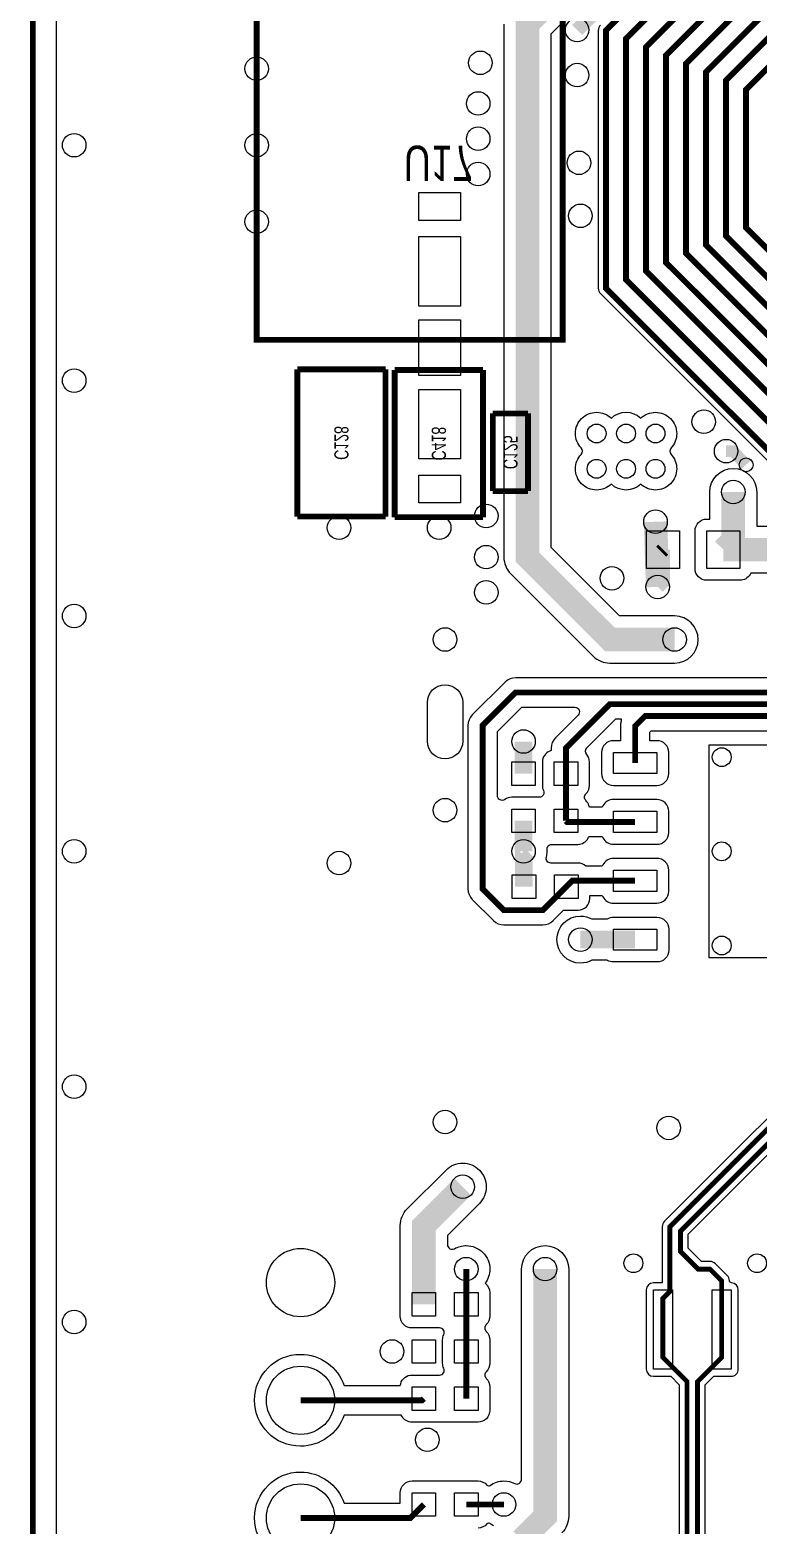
# Model space of a CAD drawing. Extents: x 208 to 378, y -7 to 113.
# Drawn here: x 208.09 to 223.8, y 36.64 to 68.91 of the extents above; entities that cross this region are included whole.
import ezdxf
from ezdxf.enums import TextEntityAlignment as Align

# ---------------------------------------------------------------- set-up
doc = ezdxf.new("R2010")
doc.units = 0
for name, color, linetype in [('BG_OUTLINE', 5, 'CONTINUOUS'), ('ET_TOP', 80, 'CONTINUOUS'), ('PG_SILKSCREEN_BOTTOM', 142, 'CONTINUOUS'), ('PIN_TOP', 141, 'CONTINUOUS'), ('RD_ASSEMBLY_BOTTOM', 212, 'CONTINUOUS'), ('VC_TOP', 43, 'CONTINUOUS')]:
    doc.layers.add(name, color=color, linetype=linetype)

msp = doc.modelspace()

# ---------------------------------------------------------------- linework, layer by layer
at = {"layer": 'BG_OUTLINE', "const_width": 0.127}
msp.add_lwpolyline([(208.150206, 113.105184), (208.150206, -6.882892)], dxfattribs=at)
at = {"layer": 'ET_TOP'}
msp.add_lwpolyline([(208.658206, 6.096), (208.658206, 112.597184), (377.636278, 112.597184)], dxfattribs=at)
for points, format in [([(249.104658, 67.760088, 0.1016, 0.1016, 0), (248.772426, 68.09232, 0.1016, 0.1016, 0), (248.772426, 69.230748, 0.1016, 0.1016, 0), (248.58218, 69.421248, 0.1016, 0.1016, 0), (248.58218, 70.258686, 0.1016, 0.1016, 0), (247.48998, 71.350632, 0.1016, 0.1016, 0), (247.48998, 71.906638, 0.127, 0.127, 0), (247.48998, 73.075292, 0.127, 0.127, 0), (244.457474, 76.107798, 0.127, 0.127, 0), (227.726748, 76.107798, 0.127, 0.127, 0), (220.51518, 68.896484, 0.127, 0.127, 0), (220.51518, 63.335154, 0.127, 0.127, 0), (224.716086, 59.134248, 0.127, 0.127, 0), (224.716086, 59.128406, 0.127, 0.127, 0)], "xyseb"), ([(224.713292, 59.750198, 0.127, 0.127, 0), (220.94698, 63.516764, 0.127, 0.127, 0), (220.94698, 68.717668, 0.127, 0.127, 0), (227.905564, 75.675998, 0.127, 0.127, 0), (244.27434, 75.675998, 0.127, 0.127, 0), (247.21058, 72.740012, 0.127, 0.127, 0), (247.21058, 71.703438, 0.1016, 0.1016, 0), (247.21058, 71.249032, 0.1016, 0.1016, 0), (248.352056, 70.107556, 0.1016, 0.1016, 0), (248.352056, 69.140578, 0.1016, 0.1016, 0), (248.432574, 69.06006, 0.1016, 0.1016, 0), (248.454672, 69.06006, 0.1016, 0.1016, 0)], "xyseb"), ([(224.645474, 60.435998, 0.127, 0.127, 0), (221.37878, 63.702692, 0.127, 0.127, 0), (221.37878, 68.538598, 0.127, 0.127, 0), (228.08438, 75.244198, 0.127, 0.127, 0), (244.086634, 75.244198, 0.127, 0.127, 0), (246.90578, 72.425052, 0.127, 0.127, 0), (246.90578, 71.627238, 0.1016, 0.1016, 0), (246.90578, 71.228204, 0.1016, 0.1016, 0), (248.127774, 70.006464, 0.1016, 0.1016, 0), (248.127774, 68.909438, 0.1016, 0.1016, 0), (248.454672, 68.582794, 0.1016, 0.1016, 0), (248.454672, 68.410074, 0.1016, 0.1016, 0)], "xyseb"), ([(227.202492, 60.766452, 0.127, 0.127, 0), (226.803712, 60.367672, 0.127, 0.127, 0), (225.332036, 60.367672, 0.127, 0.127, 0), (221.81058, 63.888874, 0.127, 0.127, 0), (221.81058, 68.360036, 0.127, 0.127, 0), (228.26345, 74.812398, 0.127, 0.127, 0), (243.894102, 74.812398, 0.127, 0.127, 0), (246.60098, 72.105774, 0.127, 0.127, 0), (246.60098, 71.652638, 0.1016, 0.1016, 0), (246.60098, 71.209916, 0.1016, 0.1016, 0), (247.804686, 70.006464, 0.1016, 0.1016, 0), (247.804686, 69.710046, 0.1016, 0.1016, 0)], "xyseb"), ([(226.402392, 60.766452, 0.127, 0.127, 0), (225.560128, 60.766452, 0.127, 0.127, 0), (222.24238, 64.083946, 0.127, 0.127, 0), (222.24238, 68.180966, 0.127, 0.127, 0), (228.442266, 74.380598, 0.127, 0.127, 0), (243.715794, 74.380598, 0.127, 0.127, 0), (246.29618, 71.800212, 0.127, 0.127, 0), (246.29618, 71.500238, 0.1016, 0.1016, 0), (246.29618, 71.127874, 0.1016, 0.1016, 0), (247.479566, 69.944488, 0.1016, 0.1016, 0), (247.479566, 69.38518, 0.1016, 0.1016, 0), (247.804686, 69.06006, 0.1016, 0.1016, 0)], "xyseb"), ([(228.002338, 60.766452, 0.127, 0.127, 0), (228.002592, 60.766452, 0.127, 0.127, 0), (227.596192, 61.172598, 0.127, 0.127, 0), (225.767138, 61.172598, 0.127, 0.127, 0), (222.67418, 64.265556, 0.127, 0.127, 0), (222.67418, 68.00215, 0.127, 0.127, 0), (228.621082, 73.948798, 0.127, 0.127, 0), (243.52377, 73.948798, 0.127, 0.127, 0), (245.99138, 71.481188, 0.127, 0.127, 0), (245.99138, 71.322438, 0.1016, 0.1016, 0), (245.99138, 71.097902, 0.1016, 0.1016, 0), (247.1547, 69.934836, 0.127, 0.127, 0), (247.1547, 69.710046, 0.127, 0.127, 0), (247.154446, 69.710046, 0.127, 0.127, 0)], "xyseb"), ([(228.802438, 59.966352, 0.127, 0.127, 0), (228.802438, 59.966606, 0.127, 0.127, 0), (228.41712, 60.424314, 0.127, 0.127, 0), (228.41712, 60.995306, 0.127, 0.127, 0), (227.808028, 61.604398, 0.127, 0.127, 0), (225.958908, 61.604398, 0.127, 0.127, 0), (223.10598, 64.457326, 0.127, 0.127, 0), (223.10598, 67.823334, 0.127, 0.127, 0), (228.799898, 73.516998, 0.127, 0.127, 0), (243.33581, 73.516998, 0.127, 0.127, 0), (245.552722, 71.30034, 0.127, 0.127, 0), (245.552722, 71.16191, 0.1016, 0.1016, 0), (246.82958, 69.885052, 0.1016, 0.1016, 0), (246.82958, 69.589396, 0.1016, 0.1016, 0), (247.17756, 69.241416, 0.1016, 0.1016, 0), (247.17756, 69.083174, 0.1016, 0.1016, 0), (247.1547, 69.06006, 0.1016, 0.1016, 0), (247.154446, 69.06006, 0.1016, 0.1016, 0)], "xyseb"), ([(228.802438, 60.766452, 0.127, 0.127, 0), (228.802438, 61.401198, 0.127, 0.127, 0), (228.167438, 62.036198, 0.127, 0.127, 0), (226.137724, 62.036198, 0.127, 0.127, 0), (223.53778, 64.636396, 0.127, 0.127, 0), (223.53778, 67.624198, 0.127, 0.127, 0), (228.99878, 73.085198, 0.127, 0.127, 0), (243.078508, 73.085198, 0.127, 0.127, 0), (245.50878, 70.654926, 0.127, 0.127, 0), (245.50878, 69.979032, 0.127, 0.127, 0), (245.994174, 69.493638, 0.1016, 0.1016, 0), (246.112538, 69.375274, 0.1016, 0.1016, 0), (246.635016, 69.375274, 0.1016, 0.1016, 0), (246.82958, 69.18071, 0.1016, 0.1016, 0), (246.82958, 68.937632, 0.1016, 0.1016, 0), (247.032018, 68.735194, 0.1016, 0.1016, 0), (247.925336, 68.735194, 0.1016, 0.1016, 0), (248.129552, 68.530724, 0.1016, 0.1016, 0), (248.129552, 68.085208, 0.1016, 0.1016, 0), (248.454672, 67.760088, 0.1016, 0.1016, 0)], "xyseb"), ([(218.312492, 69.036184), (218.312492, 57.531, 0.198912), (218.46159, 57.17159), (220.240098, 55.392828, 0.198877), (220.599508, 55.243984), (221.996, 55.243984, 1), (221.996, 56.260492), (220.810074, 56.260492), (219.329508, 57.741566), (219.329508, 68.825618), (220.084904, 69.581268, 0.188024)], "xyb"), ([(220.398086, 69.013578, 0.198958), (220.349572, 68.896484), (220.349572, 63.335154, 0.198958), (220.398086, 63.21806), (224.419922, 59.196478)], "xyb"), ([(238.969296, 54.928008), (218.567, 54.928008, 0.198912), (218.34221, 54.83479), (217.63101, 54.12359, 0.198912), (217.537792, 53.8988), (217.537792, 50.3682, 0.198912), (217.63101, 50.14341), (218.08821, 49.68621, 0.198912), (218.313, 49.592992), (219.1512, 49.592992, 0.198912), (219.37599, 49.68621), (219.600272, 49.910492), (219.9132, 49.910492, 0.414214), (220.167708, 50.165), (220.167708, 50.227992), (220.4339, 50.227992), (220.448124, 50.20056, 0.280531), (220.674184, 50.062892), (221.613984, 50.062892, 0.414214), (221.868492, 50.3174), (221.868492, 50.7746, 0.414214), (221.613984, 51.029108), (220.674184, 51.029108, 0.280531), (220.448124, 50.89144), (220.4339, 50.864008), (220.081602, 50.864008, 0.182379), (219.913454, 50.927508), (219.32773, 50.927508, -0.490099), (219.229432, 51.054508, 0.062933), (219.245434, 51.181, 0.019751), (219.24391, 51.221132, -0.437516), (219.345002, 51.33086), (219.905326, 51.33086, 0.282536), (220.132402, 51.470306), (220.146372, 51.497992), (220.4339, 51.497992), (220.448124, 51.47056, 0.280531), (220.674184, 51.332892), (221.613984, 51.332892, 0.414214), (221.868492, 51.5874), (221.868492, 52.0446, 0.414214), (221.613984, 52.299108), (220.674184, 52.299108, 0.280531), (220.448124, 52.16144), (220.4339, 52.134008), (220.159326, 52.134008), (220.14815, 52.169568, 0.123242), (220.083634, 52.274978, -0.419707), (220.083634, 52.420012, 0.20093), (220.15958, 52.601368), (220.15958, 53.109876, 0.177541), (220.099128, 53.274214, -0.390928), (220.104462, 53.411882), (220.730572, 54.037992), (220.840554, 54.037992), (220.840554, 53.98008), (220.838776, 53.973222, 0.070377), (220.826076, 53.885084), (220.826076, 53.569108), (220.674184, 53.569108, 0.414214), (220.419676, 53.3146), (220.419676, 52.8574, 0.414214), (220.674184, 52.602892), (221.613984, 52.602892, 0.414214), (221.868492, 52.8574), (221.868492, 53.3146, 0.414214), (221.613984, 53.569108), (221.462092, 53.569108), (221.462092, 53.753512), (221.492572, 53.783992), (227.520246, 53.783992)], "xyb"), ([(222.656908, 35.26028), (222.656908, 39.66972), (222.83928, 39.852092), (223.216978, 39.852092, 0.414701), (223.369632, 40.005), (223.369632, 41.714928, 0.397777), (223.22536, 41.867582, -0.387658), (223.177354, 41.91635, 0.188978), (223.129094, 42.027094), (222.875094, 42.281094, 0.198958), (222.758, 42.329608), (222.57258, 42.329608), (222.288608, 42.61358), (222.288608, 42.915078), (226.070922, 46.697392), (234.512358, 46.697392, 0.198958), (234.629452, 46.745906), (238.390938, 50.507392), (250.19, 50.507392, 0.198958), (250.307094, 50.555906), (254.345694, 54.594506, 0.198958)], "xyb"), ([(218.7448, 50.419, 0.381, 0.381, 0), (218.7448, 51.173126, 0.127, 0.127, 0), (218.736926, 51.181, 0.127, 0.127, 0)], "xyseb"), ([(225.790506, 47.208694), (221.777306, 43.195494, 0.198958), (221.728792, 43.0784), (221.728792, 41.867836), (221.537022, 41.867836, 0.413726), (221.384368, 41.715436), (221.384368, 40.005, 0.413727), (221.537022, 39.852092), (221.91472, 39.852092), (222.097092, 39.66972), (222.097092, 35.26028)], "xyb"), ([(213.925404, 35.802062, -1), (213.925404, 37.784278, -0.32155), (214.864188, 37.110924), (216.077292, 37.110924), (216.077292, 37.338, -0.414214), (216.3318, 37.592508), (217.7542, 37.592508, -0.218322), (217.946986, 37.504116, 0.389827), (218.015312, 37.496242, -0.15767), (218.313, 37.592508, -0.11945), (218.545664, 37.53612, 0.560646), (218.693492, 37.626544), (218.693492, 42.164, -1), (219.710508, 42.164), (219.710508, 36.83, -0.198912), (219.56141, 36.47059)], "xyb"), ([(218.089734, 36.627054, -0.042759), (218.015312, 36.671758, 0.389827), (217.946986, 36.663884, -0.218322), (217.7542, 36.575492)], "xyb")]:
    msp.add_lwpolyline(points, format=format, dxfattribs=at)
for points, const_width in [([(219.89288, 68.907406), (221.716092, 70.730364), (221.716092, 71.517764), (221.902528, 71.444612)], 0.3048), ([(221.996, 55.752238), (220.599508, 55.752238), (218.821, 57.531), (218.821, 69.036184), (219.725494, 69.940678), (219.725494, 70.551294)], 0.508), ([(219.6592, 50.419), (219.1512, 49.911), (218.313, 49.911), (217.8558, 50.3682), (217.8558, 53.8988), (218.567, 54.61), (243.713, 54.61), (247.479312, 58.376312), (247.479312, 58.757312), (247.489472, 58.767472), (247.489472, 58.790586), (247.684036, 58.98515), (247.96115, 58.98515), (248.139458, 59.163458), (248.139458, 59.63539), (248.454418, 59.950096), (248.454672, 59.960002)], 0.127), ([(223.53778, 59.521598), (223.25838, 59.818016), (223.107504, 59.818016)], 0.254), ([(248.454672, 59.310016), (248.454672, 59.097672), (248.332244, 58.975244), (248.324116, 58.975244), (248.139458, 58.790586), (248.139458, 58.274458), (243.586, 53.721), (231.902, 53.721), (231.775, 53.594), (229.997, 53.594), (229.489, 54.102), (221.361, 54.102), (221.144084, 53.885084), (221.144084, 53.086)], 0.127), ([(223.04756, 57.691274), (223.261174, 57.904888), (223.261174, 58.935874)], 0.508), ([(221.583504, 58.294016), (221.630494, 56.887364)], 0.508), ([(221.747588, 57.691274), (221.747588, 57.004204), (221.630494, 56.887364)], 0.3048), ([(221.705424, 57.649364), (221.747588, 57.691274)], 0.3048), ([(224.175574, 57.691274), (223.04756, 57.691274)], 0.508), ([(221.742, 40.859964), (221.742, 41.529), (221.8944, 41.6814), (221.8944, 43.0784), (225.9076, 47.0916), (234.41787, 47.0916), (238.22787, 50.9016), (250.095258, 50.9016), (254, 54.806342), (254, 56.3626), (254.254, 56.6166), (254.6223, 56.6166), (254.72644, 56.72074), (254.72644, 56.84266)], 0.10414), ([(223.012, 40.859964), (223.012, 41.91), (222.758, 42.164), (222.504, 42.164), (222.123, 42.545), (222.123, 42.983658), (226.002342, 46.863), (234.512358, 46.863), (238.322358, 50.673), (250.19, 50.673), (254.2286, 54.7116), (254.2286, 56.267858), (254.348742, 56.388), (254.6223, 56.388), (254.72644, 56.28386), (254.72644, 56.16194)], 0.10414), ([(230.251, 54.102), (229.997, 54.356), (220.599, 54.356), (219.651326, 53.408326), (219.651326, 52.855368)], 0.127), ([(218.736926, 52.855368), (218.736926, 53.551074)], 0.381), ([(219.651326, 52.855368), (219.651326, 51.839368)], 0.127), ([(218.736926, 51.839368), (218.736926, 51.181)], 0.381), ([(221.144084, 51.816), (219.674694, 51.816), (219.651326, 51.839368)], 0.127), ([(221.144084, 50.546), (219.7862, 50.546), (219.6592, 50.419)], 0.127), ([(221.144084, 49.276), (219.964, 49.276)], 0.381), ([(216.5858, 41.402), (216.5858, 43.1038), (217.424, 43.942)], 0.508), ([(218.694, 36.322), (219.202, 36.83), (219.202, 42.164)], 0.508), ([(217.5002, 41.402), (217.5002, 42.164)], 0.127), ([(217.5002, 40.386), (217.5002, 41.402)], 0.127), ([(221.742, 40.859964), (221.742, 40.259), (222.2627, 39.7383), (222.2627, 35.1917), (221.742, 34.671), (221.742, 34.070036)], 0.10414), ([(223.012, 40.859964), (223.012, 40.259), (222.4913, 39.7383), (222.4913, 35.1917), (223.012, 34.671), (223.012, 34.070036)], 0.10414), ([(217.5002, 39.37), (217.5002, 40.386)], 0.127), ([(216.5858, 39.37), (216.54897, 39.33317), (213.925404, 39.33317)], 0.127), ([(213.925404, 36.79317), (216.29497, 36.79317), (216.5858, 37.084)], 0.127), ([(217.5002, 37.084), (218.313, 37.084)], 0.127)]:
    msp.add_lwpolyline(points, dxfattribs=dict(at, const_width=const_width))
for points in [[(220.313504, 60.656724, -0.194012), (220.631004, 60.528708, -0.4032), (221.266004, 60.528708, -0.194012), (221.583504, 60.656724, -0.414214), (222.041212, 60.199016, -0.189592), (221.91853, 59.887104, 0.392577), (221.91853, 59.748928, -0.189592), (222.041212, 59.437016, -0.414214), (221.583504, 58.979308, -0.194012), (221.266004, 59.107324, -0.4032), (220.631004, 59.107324, -0.194012), (220.313504, 58.979308, -0.414214), (219.855796, 59.437016, -0.189592), (219.978478, 59.748928, 0.392577), (219.978478, 59.887104, -0.189592), (219.855796, 60.199016, -0.414214)], [(223.40316, 57.03062), (222.691452, 57.03062, -0.413921), (222.437452, 57.284874), (222.437452, 58.097674, -0.413921), (222.69196, 58.351928), (222.75292, 58.351928), (222.75292, 58.935874, -1), (223.769428, 58.935874), (223.769428, 58.199528), (224.175574, 58.199528, -1), (224.175574, 57.18302), (223.63811, 57.18302), (223.623378, 57.15762, -0.267688)], [(218.698572, 54.291992), (219.840302, 54.291992, -0.667461), (219.912184, 54.118764), (219.426536, 53.633116, 0.198912), (219.333572, 53.408326), (219.333572, 53.358034), (219.301822, 53.34508, 0.305348), (219.143072, 53.109368), (219.143072, 52.601368, 0.110554), (219.167202, 52.49291, -0.550031), (219.075508, 52.347876), (218.482926, 52.347876, 0.156992), (218.33459, 52.300124, -0.610914), (218.173808, 52.382674), (218.173808, 53.767228)], [(219.964, 48.767492, -1), (219.964, 49.784508), (219.964508, 49.784508, -0.126835), (220.21038, 49.721008), (220.539564, 49.721008), (220.550994, 49.727104, -0.127089), (220.674184, 49.759108), (221.613984, 49.759108, -0.414214), (221.868492, 49.5046), (221.868492, 49.0474, -0.414214), (221.613984, 48.792892), (220.674184, 48.792892, -0.127089), (220.550994, 48.824896), (220.539564, 48.830992), (220.21038, 48.830992, -0.126835), (219.964508, 48.767492)], [(217.094308, 42.893234), (217.094308, 42.692574, 0.576191), (217.246454, 42.60469, -0.131329), (217.5002, 42.672508, -0.414214), (218.008708, 42.164), (218.008708, 42.163746, -0.161919), (217.907362, 41.8592, -0.23554), (218.008708, 41.656), (218.008708, 41.148, -0.20129), (217.932508, 40.96639, 0.419707), (217.932508, 40.821356, -0.201116), (218.008708, 40.64), (218.008708, 40.132, -0.201116), (217.932508, 39.950644, 0.419707), (217.932508, 39.80561, -0.20129), (218.008708, 39.624), (218.008708, 39.116, -0.414214), (217.7542, 38.861492), (216.3318, 38.861492, -0.269198), (216.11082, 38.989762), (216.096088, 39.015416), (214.864188, 39.015416, -0.32155), (213.925404, 38.342062, -1), (213.925404, 40.324278, -0.32155), (214.864188, 39.650924), (216.075768, 39.650924), (216.085674, 39.68877, -0.340706), (216.3318, 39.878508), (216.924382, 39.878508, 0.550031), (217.016076, 40.023542, -0.110554), (216.991692, 40.132), (216.991692, 40.64, -0.110554), (217.016076, 40.748458, 0.550031), (216.924382, 40.893492), (216.3318, 40.893492, -0.414214), (216.077292, 41.148), (216.077292, 43.1038, -0.198912), (216.22639, 43.46321), (217.06459, 44.30141, -0.198912), (217.424, 44.450508, -0.414214), (217.932508, 43.942, -0.198912), (217.78341, 43.58259)]]:
    msp.add_lwpolyline(points, format="xyb", close=True, dxfattribs=at)
at = {"layer": 'PG_SILKSCREEN_BOTTOM', "const_width": 0.127}
for points in [[(212.979, 62.21984), (219.583, 62.21984), (219.583, 70.60184), (212.979, 70.60184), (212.979, 62.21984), (213.233, 62.21984)], [(213.854538, 61.581792), (215.759538, 61.581792)], [(213.854538, 58.406792), (213.854538, 61.581792)], [(215.759538, 61.581792), (215.759538, 58.406792)], [(215.956388, 61.567822), (217.861388, 61.567822)], [(215.956388, 58.392822), (215.956388, 61.567822)], [(217.861388, 61.567822), (217.861388, 58.392822)], [(218.07297, 60.631324), (218.83497, 60.631324)], [(218.07297, 58.954924), (218.07297, 60.631324)], [(218.83497, 60.631324), (218.83497, 58.954924)], [(218.83497, 58.954924), (218.07297, 58.954924)], [(215.759538, 58.406792), (213.854538, 58.406792)], [(217.861388, 58.392822), (215.956388, 58.392822)]]:
    msp.add_lwpolyline(points, dxfattribs=at)
at = {"layer": 'PIN_TOP'}
for points in [[(217.378661, 64.79921), (216.478739, 64.79921), (216.478739, 65.399158), (217.378661, 65.399158)], [(217.378661, 62.949074), (216.478739, 62.949074), (216.478739, 64.449198), (217.378661, 64.449198)], [(217.378661, 61.449204), (216.478739, 61.449204), (216.478739, 62.6491), (217.378661, 62.6491)], [(217.378661, 59.649106), (216.478739, 59.649106), (216.478739, 61.14923), (217.378661, 61.14923)], [(217.378661, 58.699146), (216.478739, 58.699146), (216.478739, 59.299094), (217.378661, 59.299094)], [(222.103188, 58.097674), (222.103188, 57.284874), (221.391988, 57.284874), (221.391988, 58.097674)], [(223.40316, 58.097674), (223.40316, 57.284874), (222.69196, 57.284874), (222.69196, 58.097674)], [(221.613984, 52.8574), (220.674184, 52.8574), (220.674184, 53.3146), (221.613984, 53.3146)], [(227.34397, 48.88103), (222.74403, 48.88103), (222.74403, 53.48097), (227.34397, 53.48097)], [(218.482926, 52.601368), (218.482926, 53.109368), (218.990926, 53.109368), (218.990926, 52.601368)], [(219.397326, 52.601368), (219.397326, 53.109368), (219.905326, 53.109368), (219.905326, 52.601368)], [(218.482926, 51.585368), (218.482926, 52.093368), (218.990926, 52.093368), (218.990926, 51.585368)], [(219.397326, 51.585368), (219.397326, 52.093368), (219.905326, 52.093368), (219.905326, 51.585368)], [(221.613984, 51.5874), (220.674184, 51.5874), (220.674184, 52.0446), (221.613984, 52.0446)], [(218.4908, 50.165), (218.4908, 50.673), (218.9988, 50.673), (218.9988, 50.165)], [(219.4052, 50.165), (219.4052, 50.673), (219.9132, 50.673), (219.9132, 50.165)], [(221.613984, 50.3174), (220.674184, 50.3174), (220.674184, 50.7746), (221.613984, 50.7746)], [(221.613984, 49.0474), (220.674184, 49.0474), (220.674184, 49.5046), (221.613984, 49.5046)], [(216.3318, 41.148), (216.3318, 41.656), (216.8398, 41.656), (216.8398, 41.148)], [(217.2462, 41.148), (217.2462, 41.656), (217.7542, 41.656), (217.7542, 41.148)], [(221.946978, 41.714928), (221.946978, 40.005), (221.537022, 40.005), (221.537022, 41.714928)], [(223.216978, 41.714928), (223.216978, 40.005), (222.807022, 40.005), (222.807022, 41.714928)], [(216.3318, 40.132), (216.3318, 40.64), (216.8398, 40.64), (216.8398, 40.132)], [(217.2462, 40.132), (217.2462, 40.64), (217.7542, 40.64), (217.7542, 40.132)], [(216.3318, 39.116), (216.3318, 39.624), (216.8398, 39.624), (216.8398, 39.116)], [(217.2462, 39.116), (217.2462, 39.624), (217.7542, 39.624), (217.7542, 39.116)], [(216.3318, 36.83), (216.3318, 37.338), (216.8398, 37.338), (216.8398, 36.83)], [(217.2462, 36.83), (217.2462, 37.338), (217.7542, 37.338), (217.7542, 36.83)]]:
    msp.add_lwpolyline(points, close=True, dxfattribs=at)
msp.add_lwpolyline([(216.662, 53.556027), (216.662, 54.393973, -1), (217.424, 54.393973), (217.424, 53.556027, -1)], format="xyb", close=True, dxfattribs=at)
for centre, radius in [((223.53778, 59.521598), 0.149987), ((213.925404, 41.87317), 0.7366), ((213.925404, 39.33317), 0.7366), ((213.925404, 36.79317), 0.7366)]:
    msp.add_circle(centre, radius, dxfattribs=at)
at = {"layer": 'VC_TOP'}
for centre, radius in [((219.89288, 68.907406), 0.254), ((217.805, 68.199), 0.254), ((212.979, 68.072), 0.254), ((219.89288, 67.934078), 0.254), ((217.758518, 67.322192), 0.254), ((217.758518, 66.560192), 0.254), ((209.042, 66.421), 0.254), ((212.979, 66.421), 0.254), ((219.932504, 66.041016), 0.254), ((217.758518, 65.798192), 0.254), ((212.979, 64.77), 0.254), ((219.964, 64.897), 0.254), ((209.042, 61.341), 0.254), ((222.624904, 60.453016), 0.254), ((220.313504, 60.199016), 0.2032), ((220.948504, 60.199016), 0.2032), ((221.583504, 60.199016), 0.2032), ((223.107504, 59.818016), 0.254), ((220.313504, 59.437016), 0.2032), ((220.948504, 59.437016), 0.2032), ((221.583504, 59.437016), 0.2032), ((223.261174, 58.935874), 0.254), ((214.757, 58.166), 0.254), ((216.916, 58.166), 0.254), ((217.932, 58.42), 0.254), ((221.583504, 58.294016), 0.254), ((217.932, 57.531), 0.254), ((220.643704, 57.074816), 0.254), ((221.630494, 56.887364), 0.254), ((217.932, 56.769), 0.254), ((209.042, 56.261), 0.254), ((217.043, 55.753), 0.254), ((221.996, 55.752238), 0.254), ((218.736926, 53.551074), 0.254), ((223.012, 53.213), 0.2032), ((217.043, 52.07), 0.254), ((209.042, 51.181), 0.254), ((218.736926, 51.181), 0.254), ((223.012, 51.181), 0.2032), ((214.757, 50.927), 0.254), ((219.964, 49.276), 0.254), ((223.012, 49.149), 0.2032), ((209.042, 46.101), 0.254), ((217.043, 45.339), 0.254), ((221.869, 45.212), 0.254), ((217.424, 43.942), 0.254), ((217.5002, 42.164), 0.254), ((219.202, 42.164), 0.254), ((221.107, 42.291), 0.2032), ((223.774, 42.291), 0.2032), ((209.042, 41.021), 0.254), ((215.9, 40.386), 0.254), ((216.662, 38.481), 0.254), ((218.313, 37.084), 0.254)]:
    msp.add_circle(centre, radius, dxfattribs=at)

# ---------------------------------------------------------------- texts
at = {"layer": 'RD_ASSEMBLY_BOTTOM', "text_generation_flag": 2, "width": 0.8}
msp.add_text('U17', height=0.762, rotation=180, dxfattribs=at).set_placement((216.150952, 66.41084))
at = {"layer": 'RD_ASSEMBLY_BOTTOM', "text_generation_flag": 2, "width": 0.75}
for s, p in [('C128', (214.654638, 59.994292)), ('C418', (216.756488, 59.980322)), ('C125', (218.30157, 59.793124))]:
    msp.add_text(s, height=0.3048, rotation=270, dxfattribs=at).set_placement(p, align=Align.CENTER)

doc.saveas('drawing.dxf')
